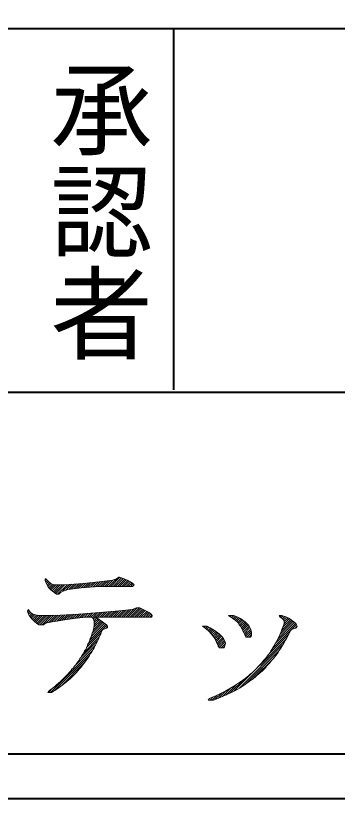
# Model space of a CAD drawing. Units: millimetres on the paper. Extents: x -140 to 140, y -98 to 98.
# Drawn here: x 114.5 to 123.93, y -97.75 to -74.81 of the extents above; entities that cross this region are included whole.
import ezdxf
from ezdxf.enums import TextEntityAlignment as Align

# ---------------------------------------------------------------- set-up
doc = ezdxf.new("R2010")
doc.units = ezdxf.units.MM
doc.layers.add('F-0', color=7, linetype='Continuous', lineweight=9)
doc.styles.add('@ＭＳ ゴシック', font='')
doc.styles.get('@ＭＳ ゴシック').set_extended_font_data('@MS Gothic')

msp = doc.modelspace()

# ---------------------------------------------------------------- linework, layer by layer
at = {"layer": 'F-0', "color": 5, "lineweight": 40}
for p, q in [((70.644, -75.182), (138.495, -75.182)), ((119.124, -75.182), (119.124, -85.779)), ((70.644, -85.849), (138.495, -85.849)), ((70.644, -96.445), (138.495, -96.445))]:
    msp.add_line(p, q, dxfattribs=at)
at = {"layer": 'F-0'}
for p, q in [((117.294, -91.538), (117.56, -91.272)), ((117.358, -91.538), (117.608, -91.288)), ((117.422, -91.538), (117.656, -91.304)), ((117.525, -91.268), (117.457, -91.313)), ((117.547, -91.268), (117.525, -91.268)), ((117.547, -91.268), (117.682, -91.313)), ((115.365, -91.313), (115.365, -91.358)), ((115.387, -91.313), (115.365, -91.313)), ((115.365, -91.358), (115.376, -91.403)), ((115.367, -91.366), (115.403, -91.329)), ((115.376, -91.403), (115.443, -91.538)), ((115.382, -91.414), (115.435, -91.361)), ((115.387, -91.313), (115.432, -91.358)), ((115.403, -91.457), (115.467, -91.393)), ((115.424, -91.499), (115.501, -91.422)), ((115.432, -91.358), (115.477, -91.403)), ((115.446, -91.541), (115.537, -91.45)), ((115.473, -91.577), (115.579, -91.471)), ((115.477, -91.403), (115.533, -91.448)), ((115.504, -91.61), (115.622, -91.492)), ((115.533, -91.448), (115.623, -91.493)), ((115.538, -91.64), (115.685, -91.493)), ((115.573, -91.668), (115.748, -91.493)), ((115.608, -91.697), (115.812, -91.493)), ((115.938, -91.493), (115.623, -91.493)), ((115.644, -91.724), (115.876, -91.493)), ((115.682, -91.75), (115.939, -91.493)), ((115.733, -91.763), (116.009, -91.487)), ((115.878, -91.682), (116.078, -91.481)), ((116.478, -91.448), (115.938, -91.493)), ((115.979, -91.644), (116.148, -91.475)), ((116.063, -91.624), (116.217, -91.47)), ((116.135, -91.616), (116.287, -91.464)), ((116.207, -91.607), (116.356, -91.458)), ((116.278, -91.599), (116.425, -91.452)), ((116.35, -91.591), (116.495, -91.446)), ((116.422, -91.583), (116.565, -91.44)), ((116.951, -91.403), (116.478, -91.448)), ((116.492, -91.577), (116.636, -91.433)), ((116.562, -91.571), (116.706, -91.426)), ((116.631, -91.565), (116.776, -91.419)), ((116.701, -91.559), (116.847, -91.413)), ((116.771, -91.553), (116.917, -91.406)), ((116.84, -91.546), (116.988, -91.399)), ((116.91, -91.54), (117.06, -91.39)), ((117.345, -91.358), (116.951, -91.403)), ((116.976, -91.538), (117.132, -91.382)), ((117.04, -91.538), (117.204, -91.374)), ((117.104, -91.538), (117.276, -91.366)), ((117.167, -91.538), (117.349, -91.356)), ((117.231, -91.538), (117.455, -91.314)), ((117.457, -91.313), (117.345, -91.358)), ((117.485, -91.538), (117.702, -91.322)), ((117.549, -91.538), (117.746, -91.341)), ((117.613, -91.538), (117.79, -91.361)), ((117.676, -91.538), (117.832, -91.382)), ((117.682, -91.313), (117.783, -91.358)), ((117.74, -91.538), (117.874, -91.403)), ((117.783, -91.358), (117.873, -91.403)), ((117.804, -91.538), (117.913, -91.429)), ((117.867, -91.538), (117.948, -91.457)), ((117.873, -91.403), (117.941, -91.448)), ((117.975, -91.493), (117.93, -91.538)), ((117.941, -91.448), (117.975, -91.493)), ((115.443, -91.538), (115.477, -91.583)), ((115.477, -91.583), (115.522, -91.628)), ((115.522, -91.628), (115.635, -91.718)), ((115.635, -91.718), (115.702, -91.763)), ((115.77, -91.763), (115.702, -91.763)), ((115.815, -91.718), (115.77, -91.763)), ((115.893, -91.673), (115.815, -91.718)), ((116.028, -91.628), (115.893, -91.673)), ((116.422, -91.583), (116.028, -91.628)), ((116.94, -91.538), (116.422, -91.583)), ((117.828, -91.538), (116.94, -91.538)), ((117.93, -91.538), (117.828, -91.538)), ((114.87, -92.213), (114.847, -92.258)), ((114.87, -92.213), (114.937, -92.303)), ((117.918, -92.213), (117.536, -92.258)), ((117.667, -92.438), (117.889, -92.216)), ((117.731, -92.438), (117.977, -92.191)), ((117.795, -92.438), (118.065, -92.168)), ((117.858, -92.438), (118.128, -92.168)), ((118.042, -92.168), (117.918, -92.213)), ((117.922, -92.438), (118.176, -92.184)), ((117.985, -92.438), (118.218, -92.205)), ((118.143, -92.168), (118.042, -92.168)), ((118.143, -92.168), (118.413, -92.303)), ((114.847, -92.258), (114.858, -92.303)), ((114.849, -92.265), (114.883, -92.231)), ((114.858, -92.303), (114.881, -92.348)), ((114.864, -92.314), (114.91, -92.267)), ((114.881, -92.348), (114.903, -92.393)), ((114.885, -92.356), (114.938, -92.303)), ((114.903, -92.393), (114.937, -92.438)), ((114.907, -92.398), (114.976, -92.329)), ((114.934, -92.434), (115.017, -92.351)), ((114.937, -92.303), (115.005, -92.348)), ((114.937, -92.438), (114.971, -92.483)), ((114.962, -92.471), (115.068, -92.365)), ((114.992, -92.504), (115.118, -92.378)), ((115.005, -92.348), (115.173, -92.393)), ((115.024, -92.536), (115.168, -92.391)), ((115.056, -92.568), (115.23, -92.393)), ((115.09, -92.596), (115.294, -92.393)), ((115.126, -92.624), (115.358, -92.393)), ((115.165, -92.649), (115.421, -92.393)), ((115.623, -92.393), (115.173, -92.393)), ((115.215, -92.663), (115.485, -92.393)), ((115.279, -92.663), (115.549, -92.393)), ((115.39, -92.615), (115.612, -92.393)), ((115.472, -92.596), (115.679, -92.389)), ((115.554, -92.578), (115.747, -92.385)), ((116.343, -92.348), (115.623, -92.393)), ((115.631, -92.565), (115.815, -92.381)), ((115.706, -92.554), (115.883, -92.377)), ((115.78, -92.543), (115.951, -92.372)), ((115.855, -92.532), (116.019, -92.368)), ((115.929, -92.521), (116.087, -92.364)), ((116.004, -92.51), (116.154, -92.36)), ((116.078, -92.5), (116.222, -92.355)), ((116.152, -92.489), (116.29, -92.351)), ((116.557, -92.438), (116.197, -92.483)), ((116.226, -92.479), (116.358, -92.347)), ((116.298, -92.47), (116.427, -92.342)), ((116.962, -92.303), (116.343, -92.348)), ((116.371, -92.461), (116.496, -92.337)), ((116.444, -92.452), (116.564, -92.332)), ((116.517, -92.443), (116.633, -92.327)), ((116.703, -92.438), (116.557, -92.438)), ((116.585, -92.438), (116.701, -92.322)), ((116.649, -92.438), (116.77, -92.317)), ((116.703, -92.438), (116.771, -92.483)), ((116.709, -92.442), (116.839, -92.312)), ((116.747, -92.467), (116.907, -92.307)), ((116.779, -92.499), (116.976, -92.302)), ((116.85, -92.438), (117.052, -92.573)), ((118.188, -92.438), (116.85, -92.438)), ((116.904, -92.438), (117.045, -92.296)), ((117.536, -92.258), (116.962, -92.303)), ((116.967, -92.438), (117.114, -92.291)), ((117.031, -92.438), (117.183, -92.285)), ((117.094, -92.438), (117.252, -92.28)), ((117.158, -92.438), (117.321, -92.275)), ((117.222, -92.438), (117.39, -92.269)), ((117.285, -92.438), (117.459, -92.264)), ((117.349, -92.438), (117.528, -92.258)), ((117.413, -92.438), (117.6, -92.25)), ((117.476, -92.438), (117.672, -92.242)), ((117.54, -92.438), (117.745, -92.233)), ((117.604, -92.438), (117.817, -92.225)), ((118.049, -92.438), (118.261, -92.226)), ((118.113, -92.438), (118.303, -92.248)), ((118.176, -92.438), (118.345, -92.269)), ((118.492, -92.438), (118.188, -92.438)), ((118.24, -92.438), (118.388, -92.29)), ((118.304, -92.438), (118.427, -92.314)), ((118.367, -92.438), (118.463, -92.342)), ((118.413, -92.303), (118.47, -92.348)), ((118.431, -92.438), (118.492, -92.377)), ((118.47, -92.348), (118.503, -92.393)), ((118.503, -92.393), (118.492, -92.438)), ((120.742, -92.393), (120.81, -92.438)), ((120.9, -92.393), (120.742, -92.393)), ((120.757, -92.403), (120.767, -92.393)), ((120.795, -92.428), (120.831, -92.393)), ((120.81, -92.438), (120.866, -92.483)), ((120.832, -92.455), (120.894, -92.393)), ((120.867, -92.484), (120.941, -92.409)), ((120.9, -92.393), (121.012, -92.438)), ((120.905, -92.509), (120.987, -92.428)), ((120.943, -92.535), (121.03, -92.448)), ((121.012, -92.438), (121.091, -92.483)), ((122.227, -92.393), (122.25, -92.438)), ((122.306, -92.393), (122.227, -92.393)), ((122.228, -92.395), (122.231, -92.393)), ((122.25, -92.438), (122.294, -92.393)), ((122.25, -92.438), (122.317, -92.483)), ((122.288, -92.463), (122.346, -92.405)), ((122.306, -92.393), (122.452, -92.438)), ((122.324, -92.49), (122.394, -92.42)), ((122.356, -92.522), (122.443, -92.435)), ((122.452, -92.438), (122.531, -92.483)), ((114.971, -92.483), (115.016, -92.528)), ((115.016, -92.528), (115.061, -92.573)), ((115.061, -92.573), (115.117, -92.618)), ((115.117, -92.618), (115.185, -92.663)), ((115.32, -92.663), (115.185, -92.663)), ((115.376, -92.618), (115.32, -92.663)), ((115.578, -92.573), (115.376, -92.618)), ((115.882, -92.528), (115.578, -92.573)), ((116.197, -92.483), (115.882, -92.528)), ((116.624, -93.226), (117.175, -92.676)), ((116.683, -93.104), (117.142, -92.645)), ((116.719, -93.004), (117.107, -92.616)), ((116.748, -92.912), (117.071, -92.588)), ((116.771, -92.483), (116.793, -92.528)), ((116.777, -92.819), (117.035, -92.561)), ((116.793, -92.528), (116.805, -92.573)), ((116.797, -92.544), (116.882, -92.459)), ((116.798, -92.734), (116.997, -92.536)), ((116.805, -92.6), (116.92, -92.485)), ((116.805, -92.664), (116.958, -92.51)), ((116.805, -92.573), (116.805, -92.618)), ((116.805, -92.618), (116.805, -92.663)), ((116.805, -92.663), (116.805, -92.708)), ((117.052, -92.573), (117.165, -92.663)), ((117.165, -92.663), (117.198, -92.708)), ((120.866, -92.483), (120.933, -92.528)), ((120.933, -92.528), (120.99, -92.573)), ((120.978, -92.564), (121.07, -92.471)), ((120.99, -92.573), (121.035, -92.618)), ((121.011, -92.594), (121.11, -92.495)), ((121.035, -92.618), (121.057, -92.663)), ((121.04, -92.629), (121.148, -92.521)), ((121.057, -92.663), (121.091, -92.708)), ((121.063, -92.67), (121.186, -92.546)), ((121.09, -92.706), (121.224, -92.572)), ((121.091, -92.483), (121.226, -92.573)), ((121.111, -92.749), (121.256, -92.603)), ((121.132, -92.791), (121.288, -92.635)), ((121.154, -92.833), (121.319, -92.668)), ((121.226, -92.573), (121.316, -92.663)), ((121.316, -92.663), (121.35, -92.708)), ((122.109, -93.215), (122.702, -92.621)), ((122.195, -93.065), (122.671, -92.589)), ((122.245, -92.951), (122.636, -92.56)), ((122.296, -92.836), (122.598, -92.535)), ((122.317, -92.483), (122.362, -92.528)), ((122.332, -92.736), (122.562, -92.507)), ((122.362, -92.663), (122.34, -92.708)), ((122.362, -92.528), (122.373, -92.573)), ((122.373, -92.618), (122.362, -92.663)), ((122.369, -92.637), (122.526, -92.48)), ((122.372, -92.569), (122.485, -92.457)), ((122.373, -92.573), (122.373, -92.618)), ((122.531, -92.483), (122.587, -92.528)), ((122.587, -92.528), (122.655, -92.573)), ((122.59, -92.797), (122.73, -92.658)), ((122.655, -92.573), (122.7, -92.618)), ((122.7, -92.618), (122.733, -92.663)), ((122.733, -92.663), (122.756, -92.708)), ((116.76, -92.888), (116.737, -92.933)), ((116.771, -92.843), (116.76, -92.888)), ((116.782, -92.798), (116.771, -92.843)), ((116.793, -92.753), (116.782, -92.798)), ((116.805, -92.708), (116.793, -92.753)), ((117.007, -92.888), (116.996, -92.933)), ((117.03, -92.843), (117.007, -92.888)), ((117.063, -92.798), (117.03, -92.843)), ((117.198, -92.753), (117.063, -92.798)), ((117.143, -92.771), (117.198, -92.716)), ((117.198, -92.708), (117.198, -92.753)), ((119.977, -92.708), (120.045, -92.753)), ((120.112, -92.708), (119.977, -92.708)), ((119.995, -92.72), (120.006, -92.708)), ((120.033, -92.745), (120.07, -92.708)), ((120.045, -92.753), (120.157, -92.843)), ((120.069, -92.772), (120.127, -92.715)), ((120.105, -92.801), (120.169, -92.736)), ((120.112, -92.708), (120.202, -92.753)), ((120.14, -92.829), (120.211, -92.758)), ((120.157, -92.843), (120.247, -92.933)), ((120.173, -92.859), (120.251, -92.781)), ((120.202, -92.753), (120.281, -92.798)), ((120.205, -92.891), (120.291, -92.805)), ((120.237, -92.923), (120.33, -92.83)), ((120.266, -92.958), (120.368, -92.856)), ((120.281, -92.798), (120.416, -92.888)), ((120.293, -92.994), (120.406, -92.881)), ((120.319, -93.032), (120.442, -92.909)), ((120.416, -92.888), (120.472, -92.933)), ((121.091, -92.708), (121.226, -92.978)), ((121.175, -92.876), (121.347, -92.704)), ((121.196, -92.918), (121.369, -92.746)), ((121.217, -92.961), (121.39, -92.788)), ((121.242, -92.999), (121.404, -92.837)), ((121.282, -93.023), (121.417, -92.888)), ((121.35, -92.708), (121.395, -92.798)), ((121.395, -92.798), (121.417, -92.888)), ((121.417, -92.888), (121.417, -92.978)), ((122.022, -93.365), (122.581, -92.807)), ((122.295, -92.843), (122.25, -92.933)), ((122.306, -92.798), (122.295, -92.843)), ((122.328, -92.753), (122.306, -92.798)), ((122.34, -92.708), (122.328, -92.753)), ((122.553, -92.843), (122.441, -93.068)), ((122.587, -92.798), (122.553, -92.843)), ((122.733, -92.753), (122.587, -92.798)), ((122.682, -92.769), (122.752, -92.699)), ((122.756, -92.708), (122.733, -92.753)), ((116.388, -93.653), (116.906, -93.136)), ((116.497, -93.481), (116.95, -93.028)), ((116.583, -93.331), (117.001, -92.913)), ((116.681, -93.113), (116.658, -93.158)), ((116.692, -93.068), (116.681, -93.113)), ((116.715, -93.023), (116.692, -93.068)), ((116.726, -92.978), (116.715, -93.023)), ((116.737, -92.933), (116.726, -92.978)), ((116.94, -93.068), (116.805, -93.338)), ((116.951, -93.023), (116.94, -93.068)), ((116.996, -92.933), (116.951, -93.023)), ((120.247, -92.933), (120.315, -93.023)), ((120.315, -93.023), (120.337, -93.068)), ((120.337, -93.068), (120.371, -93.113)), ((120.341, -93.073), (120.477, -92.938)), ((120.368, -93.11), (120.509, -92.969)), ((120.371, -93.113), (120.382, -93.158)), ((120.383, -93.159), (120.54, -93.001)), ((120.404, -93.201), (120.571, -93.034)), ((120.425, -93.244), (120.598, -93.071)), ((120.439, -93.294), (120.619, -93.114)), ((120.472, -92.933), (120.562, -93.023)), ((120.562, -93.023), (120.596, -93.068)), ((120.596, -93.068), (120.641, -93.158)), ((120.911, -94.603), (122.424, -93.091)), ((121.226, -92.978), (121.26, -93.023)), ((121.383, -93.023), (121.26, -93.023)), ((121.346, -93.023), (121.417, -92.952)), ((121.417, -92.978), (121.383, -93.023)), ((121.895, -93.556), (122.499, -92.952)), ((122.238, -92.978), (122.148, -93.158)), ((122.25, -92.933), (122.238, -92.978)), ((122.407, -93.113), (122.362, -93.203)), ((122.441, -93.068), (122.407, -93.113)), ((116.242, -93.863), (116.842, -93.263)), ((116.58, -93.338), (116.557, -93.383)), ((116.602, -93.293), (116.58, -93.338)), ((116.613, -93.248), (116.602, -93.293)), ((116.636, -93.203), (116.613, -93.248)), ((116.658, -93.158), (116.636, -93.203)), ((116.805, -93.338), (116.771, -93.383)), ((120.382, -93.158), (120.427, -93.248)), ((120.427, -93.248), (120.438, -93.293)), ((120.438, -93.293), (120.472, -93.338)), ((120.466, -93.33), (120.64, -93.156)), ((120.618, -93.338), (120.472, -93.338)), ((120.522, -93.338), (120.651, -93.209)), ((120.586, -93.338), (120.629, -93.294)), ((120.652, -93.203), (120.618, -93.338)), ((120.641, -93.158), (120.652, -93.203)), ((121.058, -94.52), (122.327, -93.252)), ((122.036, -93.338), (122.013, -93.383)), ((122.07, -93.293), (122.036, -93.338)), ((122.115, -93.203), (122.07, -93.293)), ((122.148, -93.158), (122.115, -93.203)), ((122.283, -93.338), (122.216, -93.428)), ((122.328, -93.248), (122.283, -93.338)), ((122.362, -93.203), (122.328, -93.248)), ((115.526, -94.643), (116.756, -93.413)), ((115.634, -94.598), (116.67, -93.563)), ((116.445, -93.563), (116.422, -93.608)), ((116.478, -93.518), (116.445, -93.563)), ((116.501, -93.473), (116.478, -93.518)), ((116.523, -93.428), (116.501, -93.473)), ((116.557, -93.383), (116.523, -93.428)), ((116.67, -93.563), (116.636, -93.608)), ((116.692, -93.518), (116.67, -93.563)), ((116.726, -93.473), (116.692, -93.518)), ((116.771, -93.383), (116.726, -93.473)), ((121.221, -94.42), (122.222, -93.42)), ((121.957, -93.473), (121.822, -93.653)), ((121.98, -93.428), (121.957, -93.473)), ((122.013, -93.383), (121.98, -93.428)), ((122.193, -93.473), (122.058, -93.653)), ((122.216, -93.428), (122.193, -93.473)), ((115.848, -94.448), (116.524, -93.772)), ((116.298, -93.788), (116.265, -93.833)), ((116.332, -93.743), (116.298, -93.788)), ((116.366, -93.698), (116.332, -93.743)), ((116.388, -93.653), (116.366, -93.698)), ((116.422, -93.608), (116.388, -93.653)), ((116.613, -93.653), (116.445, -93.878)), ((116.636, -93.608), (116.613, -93.653)), ((121.71, -93.788), (121.44, -94.058)), ((121.456, -94.25), (122.076, -93.629)), ((121.777, -93.698), (121.71, -93.788)), ((121.822, -93.653), (121.777, -93.698)), ((121.946, -93.788), (121.856, -93.878)), ((122.013, -93.698), (121.946, -93.788)), ((122.058, -93.653), (122.013, -93.698)), ((116.073, -94.058), (116.04, -94.103)), ((116.118, -94.013), (116.073, -94.058)), ((116.287, -94.058), (116.107, -94.238)), ((116.152, -93.968), (116.118, -94.013)), ((116.197, -93.923), (116.152, -93.968)), ((116.231, -93.878), (116.197, -93.923)), ((116.265, -93.833), (116.231, -93.878)), ((116.321, -94.013), (116.287, -94.058)), ((116.366, -93.968), (116.321, -94.013)), ((116.4, -93.923), (116.366, -93.968)), ((116.445, -93.878), (116.4, -93.923)), ((121.44, -94.058), (121.383, -94.103)), ((121.676, -94.058), (121.631, -94.103)), ((121.732, -94.013), (121.676, -94.058)), ((121.822, -93.923), (121.732, -94.013)), ((121.856, -93.878), (121.822, -93.923)), ((115.86, -94.283), (115.815, -94.328)), ((115.905, -94.238), (115.86, -94.283)), ((115.95, -94.193), (115.905, -94.238)), ((115.995, -94.148), (115.95, -94.193)), ((116.04, -94.103), (115.995, -94.148)), ((116.051, -94.283), (116.006, -94.328)), ((116.107, -94.238), (116.051, -94.283)), ((120.784, -94.667), (121.187, -94.264)), ((121.158, -94.283), (121.102, -94.328)), ((121.226, -94.238), (121.158, -94.283)), ((121.338, -94.148), (121.226, -94.238)), ((121.383, -94.103), (121.338, -94.148)), ((121.406, -94.283), (121.35, -94.328)), ((121.473, -94.238), (121.406, -94.283)), ((121.53, -94.193), (121.473, -94.238)), ((121.575, -94.148), (121.53, -94.193)), ((121.631, -94.103), (121.575, -94.148)), ((115.601, -94.508), (115.545, -94.553)), ((115.657, -94.463), (115.601, -94.508)), ((115.77, -94.508), (115.635, -94.598)), ((115.713, -94.418), (115.657, -94.463)), ((115.758, -94.373), (115.713, -94.418)), ((115.815, -94.328), (115.758, -94.373)), ((115.826, -94.463), (115.77, -94.508)), ((115.893, -94.418), (115.826, -94.463)), ((116.006, -94.328), (115.893, -94.418)), ((120.551, -94.773), (120.809, -94.515)), ((120.9, -94.463), (120.663, -94.598)), ((120.665, -94.722), (120.974, -94.413)), ((121.102, -94.328), (120.9, -94.463)), ((121.08, -94.508), (120.922, -94.598)), ((121.147, -94.463), (121.08, -94.508)), ((121.226, -94.418), (121.147, -94.463)), ((121.282, -94.373), (121.226, -94.418)), ((121.35, -94.328), (121.282, -94.373)), ((115.488, -94.598), (115.443, -94.643)), ((115.556, -94.643), (115.443, -94.643)), ((115.462, -94.643), (115.583, -94.522)), ((115.545, -94.553), (115.488, -94.598)), ((115.635, -94.598), (115.556, -94.643)), ((120.265, -94.868), (120.406, -94.726)), ((120.393, -94.733), (120.292, -94.778)), ((120.343, -94.854), (120.533, -94.663)), ((120.663, -94.598), (120.393, -94.733)), ((120.444, -94.816), (120.661, -94.599)), ((120.742, -94.688), (120.54, -94.778)), ((120.922, -94.598), (120.742, -94.688)), ((120.18, -94.823), (120.146, -94.868)), ((120.303, -94.868), (120.146, -94.868)), ((120.171, -94.834), (120.184, -94.821)), ((120.292, -94.778), (120.18, -94.823)), ((120.201, -94.868), (120.29, -94.778)), ((120.427, -94.823), (120.303, -94.868)), ((120.54, -94.778), (120.427, -94.823))]:
    msp.add_line(p, q, dxfattribs=at)
at = {"layer": 'F-0', "color": 5, "lineweight": 40}
msp.add_lwpolyline([(-139.949, -97.75), (140.051, -97.75), (140.051, 98.25)], dxfattribs=at)

# ---------------------------------------------------------------- texts
at = {"layer": 'F-0', "style": '@ＭＳ ゴシック'}
msp.add_text('承認者', height=2.199, rotation=270, dxfattribs=at).set_placement((115.223, -76.016), align=Align.BOTTOM_LEFT)

doc.saveas('drawing.dxf')
